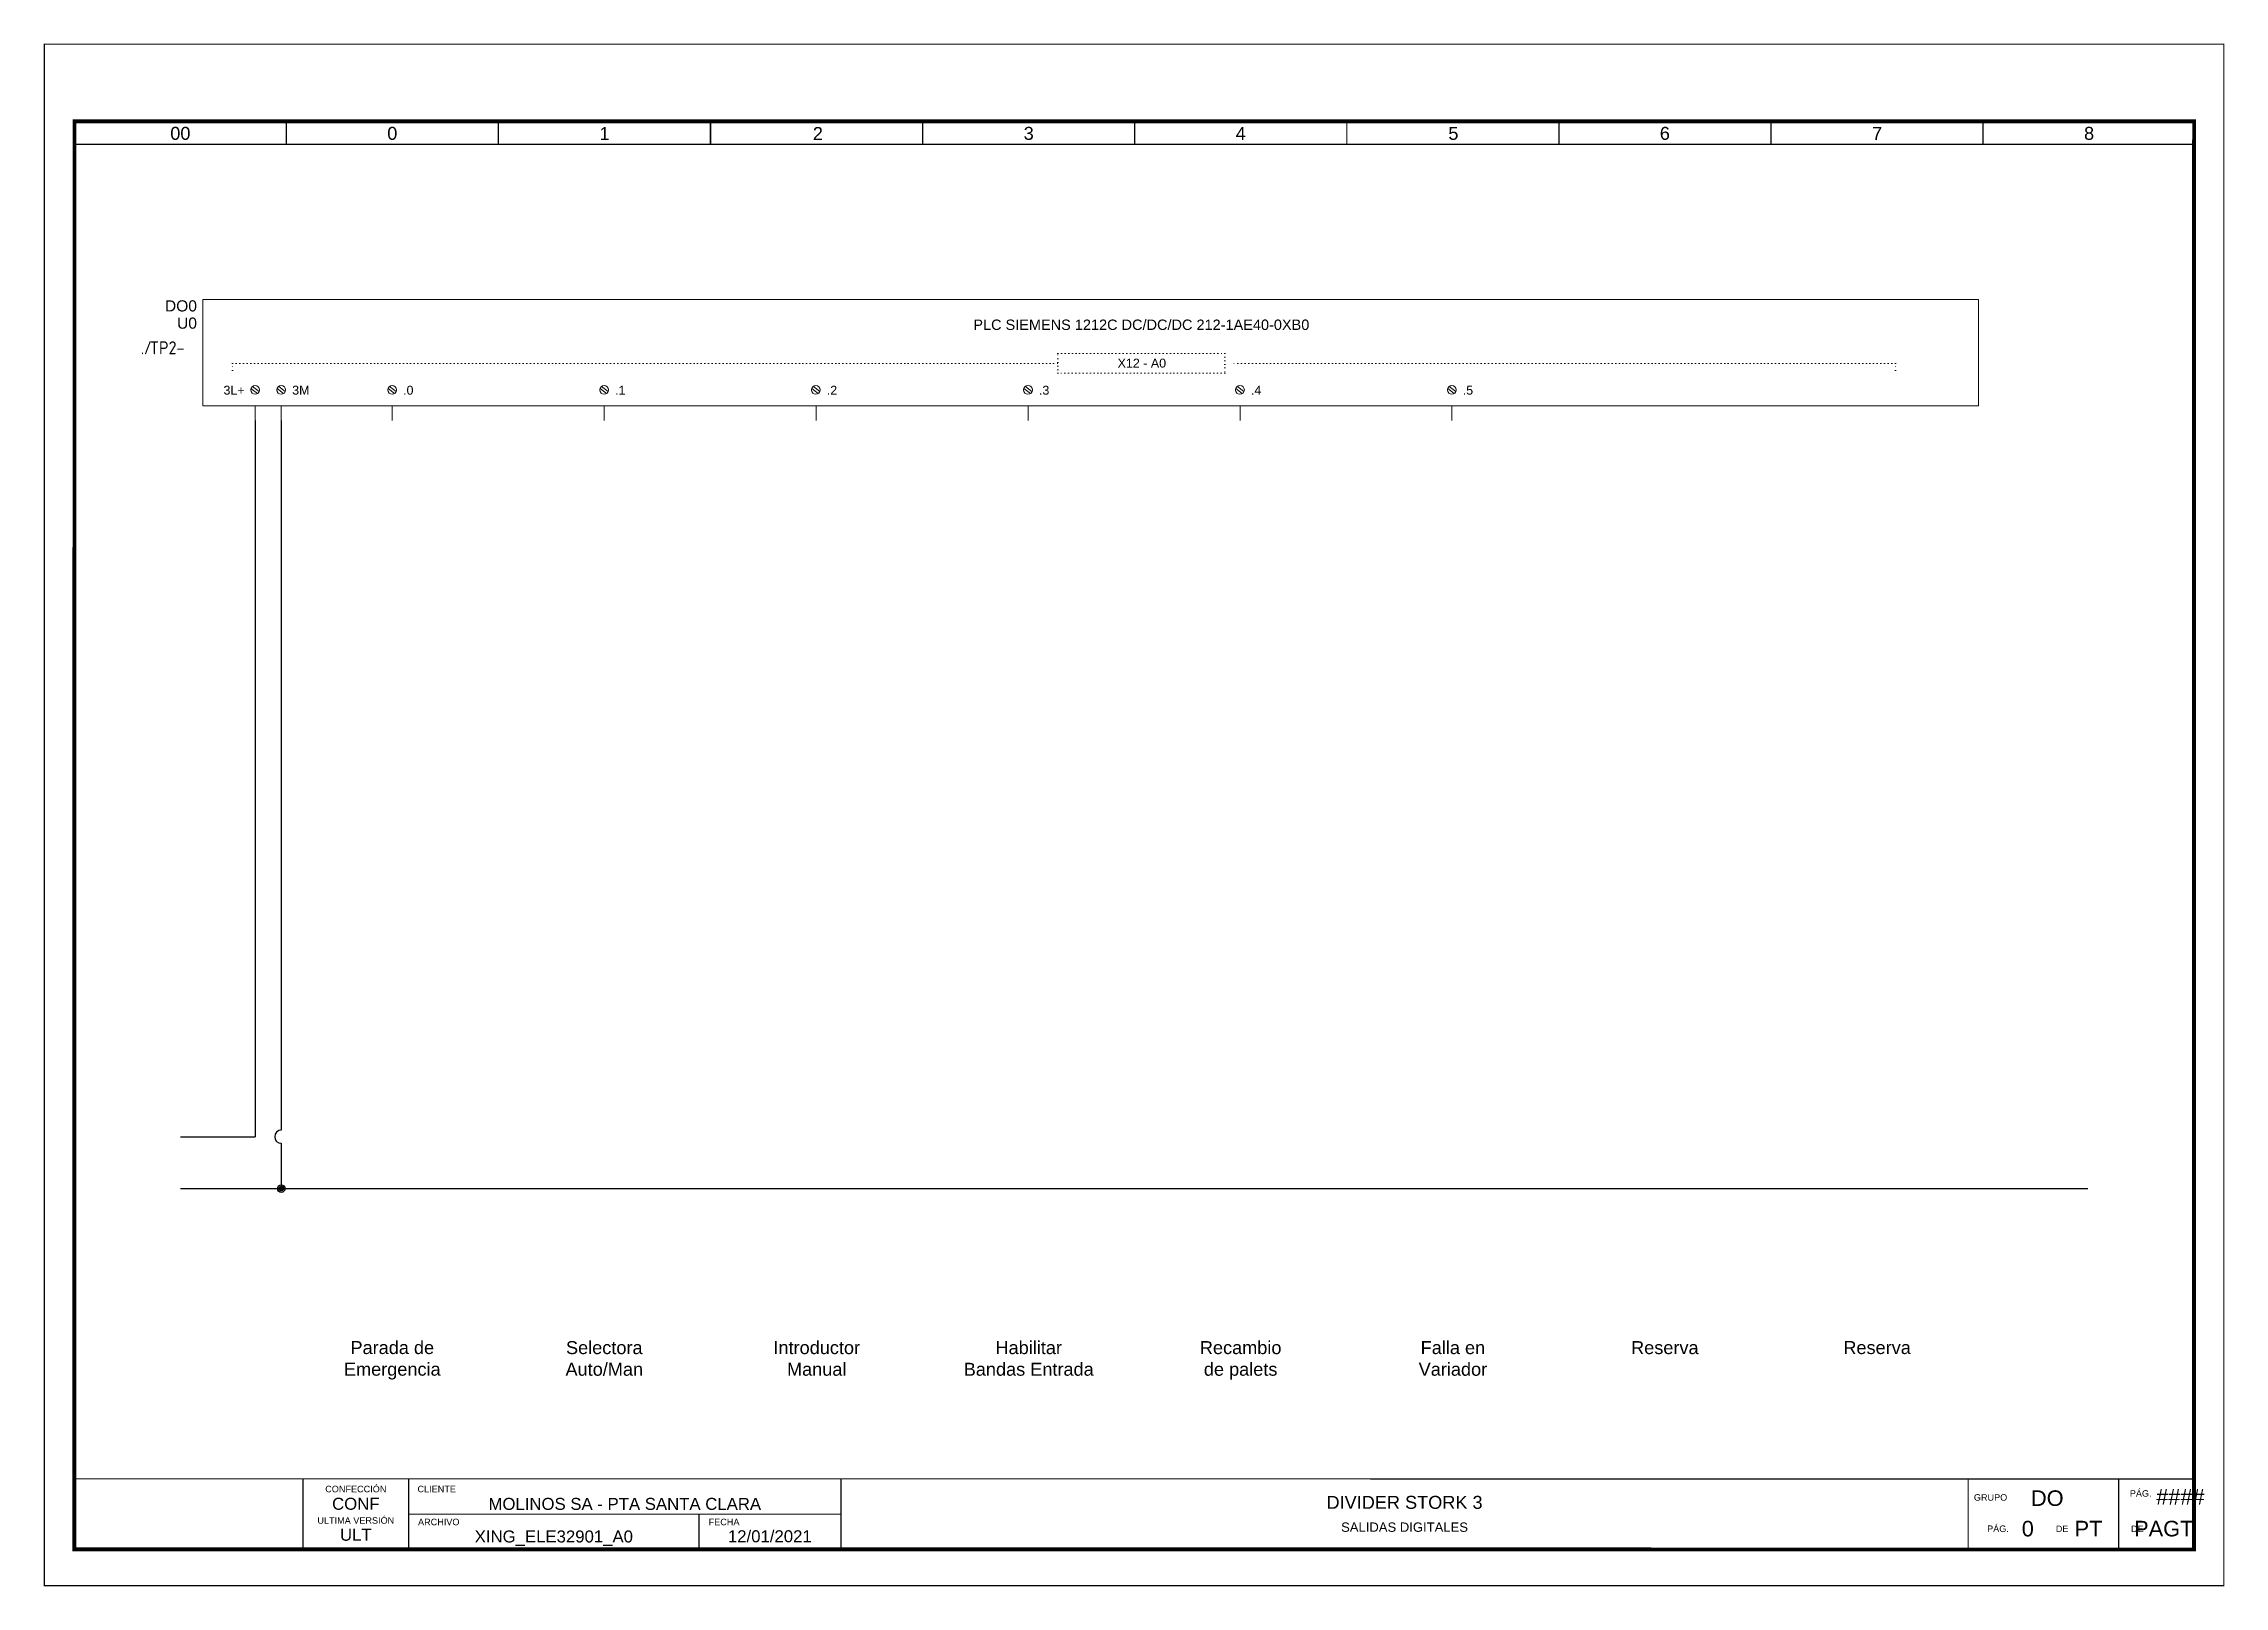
# Model space of a CAD drawing. Header units: millimetres. Extents: x 0 to 420, y 0 to 297.
import ezdxf
from ezdxf.enums import TextEntityAlignment as Align

# ---------------------------------------------------------------- set-up
doc = ezdxf.new("R2010")
doc.units = ezdxf.units.MM
doc.linetypes.add('ACAD_ISO07W100', pattern=[3, 0, -3])
doc.layers.add('eProC - L2', color=41, linetype='Continuous', lineweight=20)
for name, color, linetype in [('RED_14_THHN', 20, 'Continuous'), ('RED_15', 20, 'Continuous'), ('SYMS', 7, 'Continuous'), ('TAGS', 150, 'Continuous'), ('WHT_15', 7, 'Continuous'), ('XREF', 7, 'Continuous')]:
    doc.layers.add(name, color=color, linetype=linetype)
doc.styles.get("Standard").update_dxf_attribs({"font": 'arial.ttf'})
doc.styles.add('WD_IEC', font='ISOCP2.shx', dxfattribs={"width": 0.9, "height": 4})
picture_1 = doc.add_image_def('image1.jpg', size_in_pixel=(564, 174))

# ---------------------------------------------------------------- blocks, each defined once
blk = doc.blocks.new('eProC_B1200_201')
at = {"layer": 'eProC - L2'}
blk.add_lwpolyline([(0, 0), (408.5, 0), (408.5, -257.13), (0, -257.13)], close=True, dxfattribs=at)
for points in [[(366.98, -29.92), (24.81, -29.92)], [(24.81, -50.43), (24.81, -29.92)], [(366.98, -29.92), (366.98, -50.43)], [(24.81, -50.43), (366.98, -50.43)], [(35.3, -48.05), (34.06, -47.07)], [(34.36, -46.66), (35.63, -47.66)], [(34.85, -50.43), (34.85, -53.23)], [(40.34, -48.05), (39.1, -47.07)], [(39.41, -46.66), (40.67, -47.66)], [(39.9, -50.43), (39.9, -53.23)], [(61.71, -48.05), (60.47, -47.07)], [(60.77, -46.66), (62.04, -47.66)], [(61.26, -50.43), (61.26, -53.23)], [(102.56, -48.05), (101.32, -47.07)], [(101.62, -46.66), (102.89, -47.66)], [(102.11, -50.43), (102.11, -53.23)], [(143.36, -48.05), (142.12, -47.07)], [(142.43, -46.66), (143.69, -47.66)], [(142.94, -50.43), (142.94, -53.23)], [(184.24, -48.05), (183, -47.07)], [(183.3, -46.66), (184.56, -47.66)], [(183.81, -50.43), (183.81, -53.23)], [(225.09, -48.05), (223.85, -47.07)], [(224.15, -46.66), (225.41, -47.66)], [(224.66, -50.43), (224.66, -53.23)], [(265.91, -48.05), (264.67, -47.07)], [(264.98, -46.66), (266.24, -47.66)], [(265.49, -50.43), (265.49, -53.23)]]:
    blk.add_lwpolyline(points, dxfattribs=at)
at = {"layer": 'eProC - L2', "linetype": 'ACAD_ISO07W100', "ltscale": 0.2}
blk.add_lwpolyline([(189.54, -40.31), (221.72, -40.31), (221.72, -44.14), (189.54, -44.14)], close=True, dxfattribs=at)
for points in [[(30.53, -43.61), (30.53, -42.22), (189.54, -42.22)], [(350.94, -43.61), (350.94, -42.22), (223.17, -42.22)]]:
    blk.add_lwpolyline(points, dxfattribs=at)
at = {"layer": 'eProC - L2'}
for centre in [(34.85, -47.34), (39.9, -47.34), (61.26, -47.34), (102.11, -47.34), (142.92, -47.34), (183.79, -47.34), (224.64, -47.34), (265.47, -47.34)]:
    blk.add_circle(centre, 0.838, dxfattribs=at)
at = {"layer": 'eProC - L2', "char_height": 1.718}
for s, insert, attachment_point in [('3L+', (32.83, -46.53), 3), ('3M', (42, -46.53), 1), ('.0', (63.37, -46.53), 1), ('.1', (104.22, -46.53), 1), ('.2', (145.02, -46.53), 1), ('.3', (185.9, -46.53), 1), ('.4', (226.75, -46.53), 1), ('.5', (267.57, -46.53), 1)]:
    blk.add_mtext_dynamic_manual_height_columns(s, width=4.6522, gutter_width=10.73, heights=[0], dxfattribs=dict(at, insert=insert, attachment_point=attachment_point))
at = {"layer": 'eProC - L2'}
for tag, p in [('GXX1', (23.65, -32.22)), ('ID1', (23.65, -35.54))]:
    blk.add_attdef(tag, text='', height=2.15, dxfattribs=at).set_placement(p, align=Align.RIGHT)
for tag, height, p in [('DESC1', 2, (205.63, -35.78)), ('BYTE', 1.72, (205.73, -43.03))]:
    blk.add_attdef(tag, text='', height=height, dxfattribs=at).set_placement(p, align=Align.CENTER)
blk = doc.blocks.new('WDDOT')
for radius in [0.72, 0.449, 0.223]:
    blk.add_circle((0, 0), radius)
blk = doc.blocks.new('HA2D1_REF')
at = {"insert": (0.12, 1.25), "char_height": 2.5, "attachment_point": 1, "style": 'WD_IEC'}
blk.add_mtext_dynamic_manual_height_columns('./', width=3.6033, gutter_width=12.5, heights=[0], dxfattribs=at)
at = {"style": 'WD_IEC', "flags": 8}
blk.add_attdef('SIGCODE', (0, 3), '', height=2.5, dxfattribs=at)
at = {"style": 'WD_IEC'}
blk.add_attdef('XREF', text='', height=2.5, dxfattribs=at).set_placement((1.82, 0), align=Align.MIDDLE_LEFT)
blk.add_attdef('DESC1', text='', height=2.5, dxfattribs=at).set_placement((4.5, -4.19), align=Align.MIDDLE_CENTER)
blk = doc.blocks.new('eproc_rotulo_010')
at = {"layer": 'eProC - L2', "color": 0, "lineweight": 5, "const_width": 0.233}
for points in [[(0.12, 297.12), (420.12, 297.12), (420.12, 0.12), (0.12, 0.12), (0.12, 297.12)], [(5.9, 20.72), (414.37, 20.7)], [(49.98, 7.12), (49.98, 20.72)], [(70.35, 7.12), (70.35, 20.72)], [(153.64, 7.04), (153.64, 20.64)], [(70.35, 13.92), (153.64, 13.92)], [(126.3, 7.12), (126.3, 13.92)]]:
    blk.add_lwpolyline(points, dxfattribs=at)
at = {"layer": 'eProC - L2', "color": 0}
blk.add_lwpolyline([(420.12, 0.12), (420.12, 297.12), (0.12, 297.12), (0.12, 0.12), (420.12, 0.12)], dxfattribs=at)
at = {"layer": 'eProC - L2', "color": 0, "lineweight": 40, "const_width": 0.75}
blk.add_lwpolyline([(5.92, 7.13), (414.37, 7.11), (414.4, 282.24), (5.95, 282.27)], close=True, dxfattribs=at)
at = {"layer": 'eProC - L2', "color": 0, "lineweight": 5, "const_width": 0.233}
for points in [[(46.8, 277.83), (5.9, 277.83), (5.9, 282.27), (46.8, 282.27)], [(87.64, 277.83), (46.75, 277.83), (46.75, 282.27), (87.64, 282.27)], [(128.54, 277.83), (87.64, 277.83), (87.64, 282.26), (128.54, 282.26)], [(169.38, 277.83), (128.49, 277.83), (128.49, 282.26), (169.38, 282.26)], [(210.28, 277.82), (169.38, 277.82), (169.38, 282.26), (210.28, 282.26)], [(251.12, 277.82), (210.23, 277.82), (210.23, 282.26), (251.12, 282.26)], [(292.02, 277.82), (251.12, 277.82), (251.12, 282.25), (292.02, 282.25)], [(332.86, 277.82), (291.97, 277.82), (291.97, 282.25), (332.86, 282.25)], [(373.76, 277.83), (332.86, 277.83), (332.86, 282.27), (373.76, 282.27)], [(414.6, 277.83), (373.71, 277.83), (373.71, 282.27), (414.6, 282.27)]]:
    blk.add_lwpolyline(points, close=True, dxfattribs=at)
at = {"layer": 'eProC - L2', "color": 0, "lineweight": 0, "const_width": 0.233}
for points in [[(370.87, 7.1), (370.87, 20.7)], [(399.87, 7.1), (399.87, 20.7)]]:
    blk.add_lwpolyline(points, dxfattribs=at)
at = {"layer": 'eProC - L2', "color": 0, "lineweight": 20, "char_height": 2.5, "attachment_point": 8}
for s, insert in [('{\\fArial|b0|i0|c0|p18;00}', (26.35, 278.66)), ('{\\fArial|b0|i0|c0|p18;0}', (67.19, 278.66)), ('{\\fArial|b0|i0|c0|p18;1}', (108.09, 278.66)), ('{\\fArial|b0|i0|c0|p18;2}', (149.2, 278.66)), ('{\\fArial|b0|i0|c0|p18;3}', (189.83, 278.66)), ('{\\fArial|b0|i0|c0|p18;4}', (230.67, 278.66)), ('{\\fArial|b0|i0|c0|p18;5}', (271.66, 278.66)), ('{\\fArial|b0|i0|c0|p18;6}', (312.41, 278.66)), ('{\\fArial|b0|i0|c0|p18;7}', (353.31, 278.66)), ('{\\fArial|b0|i0|c0|p18;8}', (394.16, 278.66))]:
    blk.add_mtext(s, dxfattribs=dict(at, insert=insert))
at = {"layer": 'eProC - L2', "color": 0, "char_height": 1.2552}
for s, insert, attachment_point in [('{\\fArial|b0|i0|c0|p18;CONFECCIÓN }', (60.16, 18.11), 8), ('{\\fArial|b0|i0|c0|p18;CLIENTE}', (72.05, 18.11), 7), ('{\\fArial|b0|i0|c0|p18;GRUPO}', (371.96, 16.49), 7), ('{\\fArial|b0|i0|c0|p18;PÁG.}', (402.01, 17.26), 7), ('{\\fArial|b0|i0|c0|p18;ULTIMA VERSIÓN}', (60.16, 12.05), 8), ('{\\fArial|b0|i0|c0|p18;ARCHIVO}', (72.15, 11.76), 7), ('{\\fArial|b0|i0|c0|p18;FECHA}', (128.15, 11.76), 7), ('{\\fArial|b0|i0|c0|p18;PÁG.}', (374.51, 10.46), 7), ('{\\fArial|b0|i0|c0|p18;DE}', (387.74, 10.46), 7), ('{\\fArial|b0|i0|c0|p18;DE}', (402.24, 10.46), 7)]:
    blk.add_mtext(s, dxfattribs=dict(at, insert=insert, attachment_point=attachment_point))
at = {"layer": 'eProC - L2', "color": 0}
for tag, height, p in [('CONF', 2.31, (60.16, 14.76)), ('CLIENTE', 2.31, (111.99, 14.74)), ('DESC_1', 2.5, (262.25, 14.94)), ('ULT', 2.31, (60.16, 8.79)), ('ARCH', 2.31, (98.32, 8.46)), ('FECHA', 2.31, (139.94, 8.5)), ('DESC__2', 1.8, (262.25, 10.51))]:
    blk.add_attdef(tag, text='', height=height, dxfattribs=at).set_placement(p, align=Align.CENTER)
for tag, p in [('GR', (386.11, 17)), ('PGRAL', (411.76, 17.25)), ('PG', (382.35, 11.13)), ('PT', (394.05, 11.13)), ('PAGT', (408.55, 11.13))]:
    blk.add_attdef(tag, text='', height=3, dxfattribs=at).set_placement(p, align=Align.MIDDLE_CENTER)
at = {"layer": 'eProC - L2', "color": 0, "flags": 9}
blk.add_attdef('WD_TB', (0.12, 0.12), '', height=2.5, dxfattribs=at)
at = {"layer": 'eProC - L2', "color": 0}
image = blk.add_image(picture_1, insert=(5.9, 7.12), size_in_units=(44.08, 13.6), dxfattribs=at)
image.dxf.flags = 7

msp = doc.modelspace()

# ---------------------------------------------------------------- linework, layer by layer
at = {"layer": 'RED_14_THHN'}
for p in [(40.75, 224.62), (26.35, 86.63)]:
    msp.add_line(p, (40.75, 86.63), dxfattribs=at)
at = {"layer": 'WHT_15'}
for p, q in [((45.8, 224.62), (45.8, 87.9)), ((45.8, 85.36), (45.8, 76.63)), ((26.37, 76.63), (393.9, 76.63))]:
    msp.add_line(p, q, dxfattribs=at)
msp.add_arc((45.8, 86.63), 1.27, 90, 270, dxfattribs=at)

# ---------------------------------------------------------------- block references
at = {"layer": 'eProC - L2'}
msp.add_blockref('eproc_rotulo_010', (0, 0), dxfattribs=at).add_auto_attribs({'PAGT': 'PAGT', 'PGRAL': '####', 'PT': 'PT', 'CONF': 'CONF', 'ULT': 'ULT', 'ARCH': 'XING_ELE32901_A0', 'GR': 'DO', 'PG': '0', 'DESC_1': 'DIVIDER STORK 3', 'DESC__2': 'SALIDAS DIGITALES', 'FECHA': '12/01/2021', 'CLIENTE': 'MOLINOS SA - PTA SANTA CLARA'})
at = {"layer": 'RED_15'}
msp.add_blockref('eProC_B1200_201', (5.9, 277.85), dxfattribs=at).add_auto_attribs({'GXX1': 'DO0', 'DESC1': 'PLC SIEMENS 1212C DC/DC/DC 212-1AE40-0XB0', 'BYTE': 'X12 - A0', 'ID1': 'U0'})
at = {"layer": 'SYMS'}
ref = msp.add_blockref('HA2D1_REF', (18.63, 238.63), dxfattribs=at)
ref.add_attrib('XREF', 'TP2-', dxfattribs={"layer": 'XREF', "height": 2.5, "style": 'WD_IEC'}).set_placement((20.46, 238.63), align=Align.MIDDLE_LEFT)
msp.add_blockref('WDDOT', (45.8, 76.63), dxfattribs=at)

# ---------------------------------------------------------------- texts
at = {"layer": 'TAGS', "char_height": 2.5, "attachment_point": 2}
for s, insert in [('Parada de^JEmergencia', (67.19, 47.26)), ('Selectora^JAuto/Man', (108.04, 47.25)), ('Introductor^JManual', (148.98, 47.25)), ('Habilitar^JBandas Entrada', (189.83, 47.25)), ('Recambio^Jde palets', (230.67, 47.25)), ('Falla en ^JVariador', (271.57, 47.25)), ('Reserva', (312.41, 47.25)), ('Reserva', (353.31, 47.26))]:
    msp.add_mtext_dynamic_manual_height_columns(s, width=32.7092, gutter_width=12.5, heights=[0], dxfattribs=dict(at, insert=insert))

doc.saveas('drawing.dxf')
